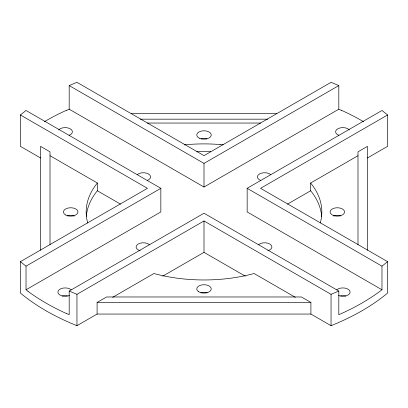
<?xml version="1.0" encoding="UTF-8"?>
<svg xmlns="http://www.w3.org/2000/svg" width="408" height="408" viewBox="0 0 408 408"><rect width="100%" height="100%" fill="white"/><g stroke="black" fill="none" stroke-linecap="round" stroke-linejoin="round"><path stroke-width="0.61" d="M50.011 155.693L97.359 183.029L96.625 183.931A117.866 68.049 0 0 0 86.884 219.433A117.688 67.947 0 0 0 87.746 223.033M97.359 183.029L97.359 190.766L96.625 191.668A117.866 68.049 0 0 0 86.317 216.276M40.535 157.962L20.4 146.334L20.4 114.969L26.025 110.481L160.844 188.317L160.844 211.946L26.025 289.782L28.055 291.307M381.975 289.782L247.156 211.946L247.156 188.317L381.975 110.481L387.6 114.969L260.559 188.317L387.6 261.666L381.975 266.154L381.975 289.782L379.945 291.307A223.349 128.948 0 0 1 341.46 313.522L338.819 314.695L338.819 291.067L204 213.231L69.181 291.067L69.181 314.695L66.54 313.522M387.6 261.666L387.6 293.031L386.896 293.622A223.742 129.178 0 0 1 379.945 299.044A223.161 128.841 0 0 1 341.46 321.259A223.742 129.178 0 0 1 332.066 325.278L331.041 325.681L310.906 314.058L97.094 314.058L76.959 325.681L75.934 325.278A223.742 129.178 0 0 1 66.54 321.264A223.161 128.841 0 0 1 25.684 297.259A223.742 129.178 0 0 1 21.104 293.622L20.4 293.031L20.4 261.666L147.441 188.317L20.4 114.969M26.025 289.782L26.025 266.154L160.844 188.317M69.181 109.191L69.181 85.568L204 163.404L338.819 85.568L338.819 109.191L204 187.027L69.181 109.191L66.54 110.364M69.181 291.067L76.959 294.316L204 220.973L331.041 294.316L338.819 291.067M97.094 314.058L97.094 302.45L106.57 296.978L301.43 296.978L310.906 302.45L310.906 314.058M112.628 297.35L153.913 273.518L156.193 274.12A117.81 68.019 0 0 0 248.197 274.997L254.092 273.518L295.377 297.35M321.718 216.73A117.81 68.019 0 0 0 311.692 192.081L310.646 190.766L310.646 183.024L357.989 155.693M162.721 276.17L204 252.338L245.285 276.17M287.528 204.112L310.646 190.766M367.465 157.962L387.6 146.334L387.6 114.969M69.181 85.568L76.959 82.319L204 155.662L331.041 82.319L338.819 85.568M131.458 113.699L276.542 113.699M140.321 119.172L267.679 119.172M147.324 123.043L260.676 123.043M97.094 302.45L310.906 302.45M338.819 109.191L341.46 110.364M247.156 188.317L381.975 266.154M97.359 190.766L120.472 204.112M26.025 266.154L20.4 261.666M310.646 183.024L311.697 184.345A117.81 68.019 0 0 1 320.295 222.885M367.465 250.226L367.465 146.355L357.989 151.827L357.989 244.678M331.041 294.316L331.041 325.681M204 163.404L204 187.027M204 220.973L204 252.338M76.959 294.316L76.959 325.681M50.011 244.678L50.011 151.827L40.535 146.355L40.535 250.226M66.438 313.522A223.349 128.948 0 0 1 27.953 291.307M44.375 121.696A223.349 128.948 0 0 1 66.438 110.308M341.46 110.308A223.349 128.948 0 0 1 363.523 121.696M340.537 295.871A7.268 4.197 0 0 1 345.867 296.03M196.87 151.761A117.866 68.049 0 0 1 210.727 151.74M201.047 138.883A7.268 4.197 0 0 1 206.953 138.883M67.33 215.965A7.268 4.197 0 0 1 74.322 216.051M62.133 296.03A7.268 4.197 0 0 1 67.463 295.871M200.767 292.893A7.268 4.197 0 0 1 207.233 292.893M333.678 216.051A7.268 4.197 0 0 1 340.67 215.965M58.675 129.882A7.268 4.197 0 0 1 70.008 128.663A7.268 4.197 0 0 1 69.11 135.298M258.575 244.688A7.268 4.197 0 0 1 270.121 244.198A7.268 4.197 0 0 1 267.821 250.752M336.753 289.823A7.268 4.197 0 0 1 346.933 288.64A7.268 4.197 0 0 1 348.774 294.535A7.268 4.197 0 0 1 338.518 295.479M69.482 295.479A7.268 4.197 0 0 1 59.226 294.535A7.268 4.197 0 0 1 61.067 288.64A7.268 4.197 0 0 1 71.247 289.823M140.179 250.752A7.268 4.197 0 0 1 137.879 244.198A7.268 4.197 0 0 1 149.425 244.688M137.241 174.634A7.268 4.197 0 0 1 148.471 173.951A7.268 4.197 0 0 1 147.288 180.438M260.712 180.438A7.268 4.197 0 0 1 259.529 173.951A7.268 4.197 0 0 1 270.759 174.634M338.89 135.298A7.268 4.197 0 0 1 337.992 128.663A7.268 4.197 0 0 1 349.325 129.882M184.36 144.85A117.866 68.049 0 0 1 220.131 144.534M220.096 144.554A117.688 67.947 0 0 1 223.212 144.825M199.731 138.373A7.268 4.197 0 0 0 211.227 135.42A7.268 4.197 0 0 0 201.047 131.147A7.268 4.197 0 0 0 199.731 138.373M65.831 215.062A7.268 4.197 0 0 0 77.801 212.818A7.268 4.197 0 0 0 68.447 207.953A7.268 4.197 0 0 0 65.831 215.062M198.599 291.715A7.268 4.197 0 0 0 210.911 290.205A7.268 4.197 0 0 0 202.49 284.804A7.268 4.197 0 0 0 198.599 291.715M333.678 215.577A7.268 4.197 0 0 0 344.571 211.946A7.268 4.197 0 0 0 333.678 208.309A7.268 4.197 0 0 0 333.678 215.577"/></g></svg>
